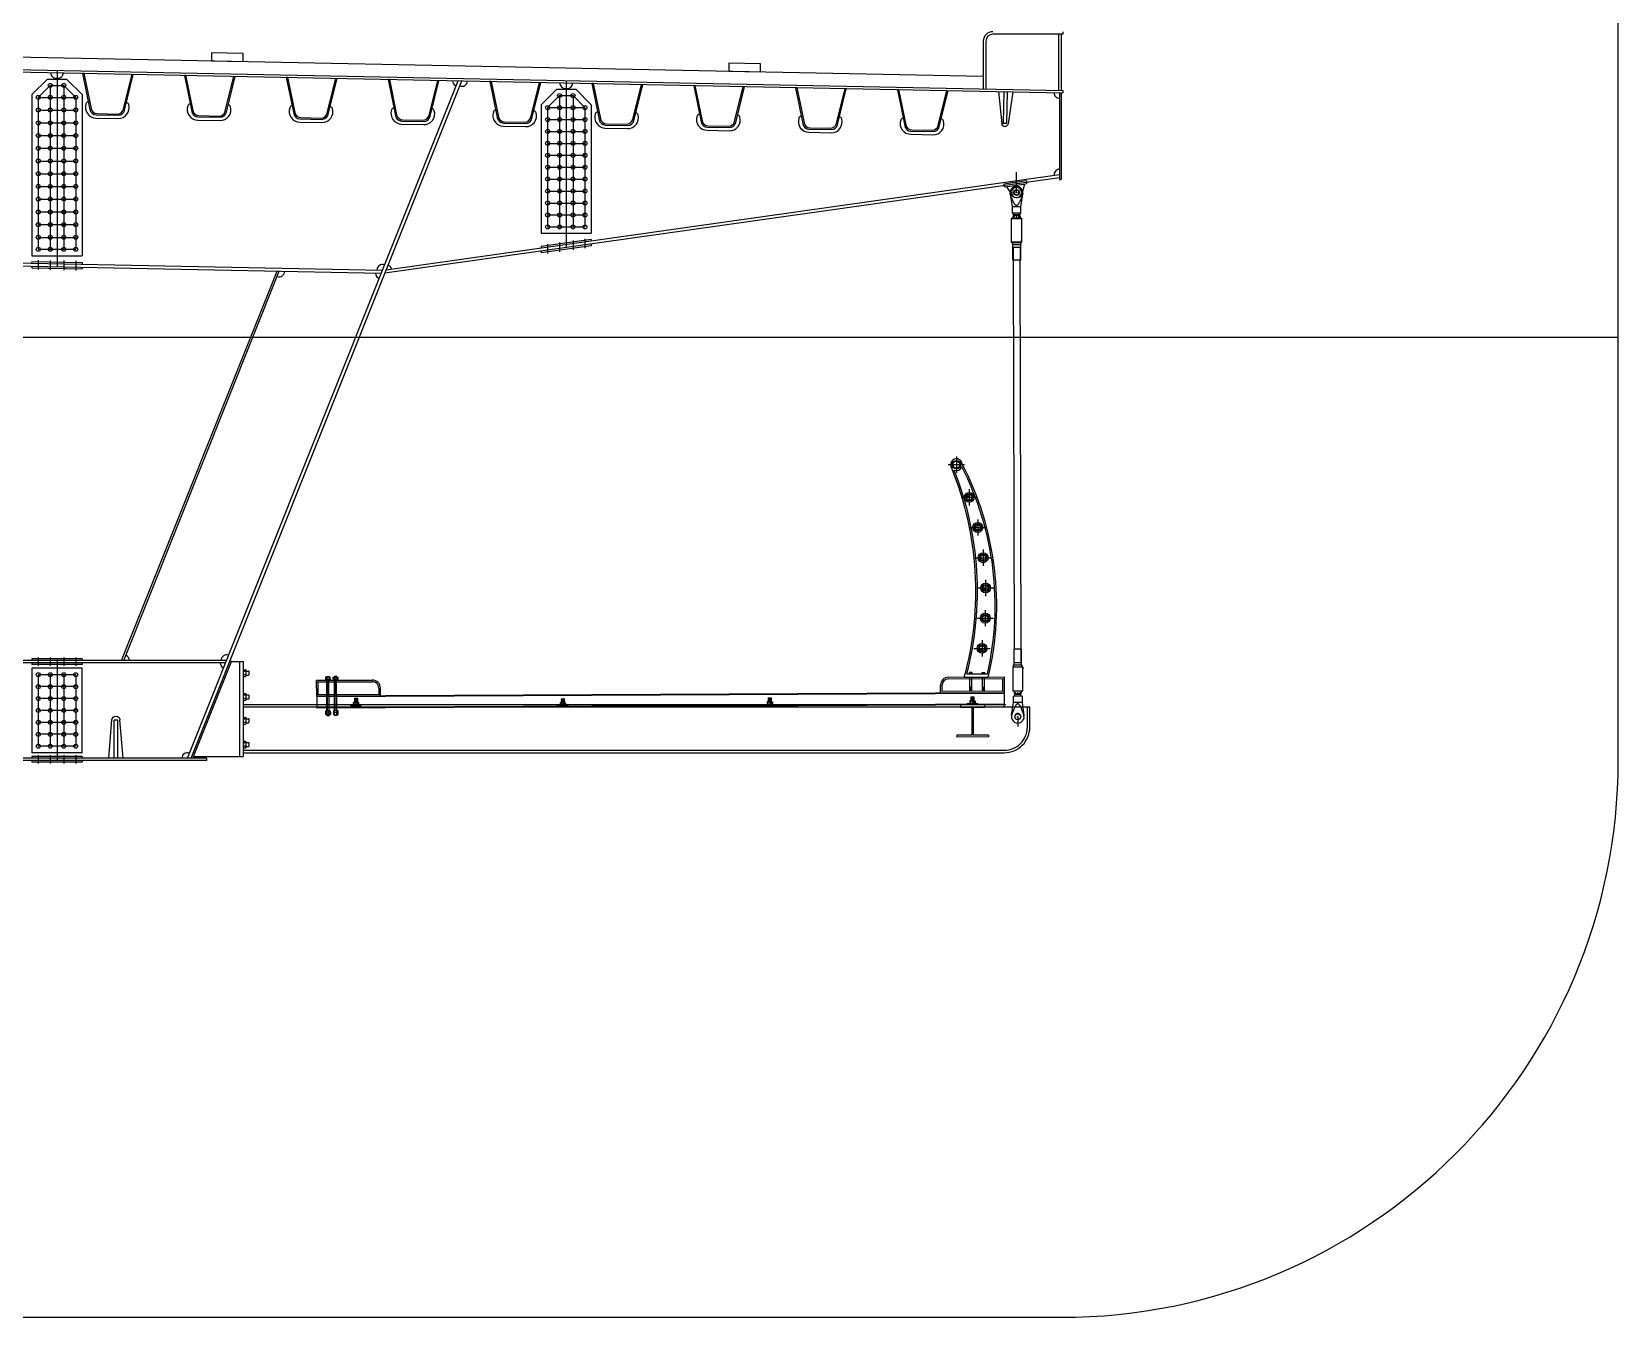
# Model space of a CAD drawing. Header units: metres. Extents: x 200921 to 201740, y 22869 to 23049.
# Drawn here: x 201278 to 201420.4, y 22868.6 to 22984.1 of the extents above; entities that cross this region are included whole.
import ezdxf

# ---------------------------------------------------------------- set-up
doc = ezdxf.new("R2010")
doc.units = ezdxf.units.M
doc.header["$LTSCALE"] = 500
doc.linetypes.add('CENTERX2', pattern=[101.6, 63.5, -12.7, 12.7, -12.7])
for name, color, linetype in [('CS-LEAL', 1, 'Continuous'), ('CS-LIN3', 2, 'Continuous'), ('CS-STEL-MAJR', 3, 'Continuous'), ('CS-STLC', 4, 'Continuous'), ('DEFAULT', 7, 'Continuous'), ('DIM1', 1, 'Continuous'), ('DRAW', 2, 'Continuous'), ('F-SPLICE', 1, 'Continuous'), ('STEEL', 4, 'Continuous'), ('보도난간', 3, 'Continuous')]:
    doc.layers.add(name, color=color, linetype=linetype)

# ---------------------------------------------------------------- blocks, each defined once
blk = doc.blocks.new('U-RIB')
at = {"layer": 'DRAW', "color": 3}
for p, q in [((-151.8, 0), (-159.6, -1.8)), ((-151.8, 0), (-101.8, -220.9)), ((101.8, -220.9), (151.8, 0)), ((151.8, 0), (159.6, -1.8)), ((-159.6, -1.8), (-108.7, -227)), ((108.7, -227), (159.6, -1.8)), ((-69.6, -260), (69.6, -260)), ((-69.6, -280), (69.6, -280)), ((-63.2, -252), (63.2, -252))]:
    blk.add_line(p, q, dxfattribs=at)
for centre, radius, start, end in [((-69.6, -212), 68, 162.53679, 270), ((-115.6, -198), 20, 100.4697, 161.23173), ((69.6, -212), 68, 270, 17.46321), ((115.6, -198), 20, 18.76827, 79.5303), ((-69.3, -220), 40, 190.07392, 269.55462), ((-62.8, -212), 40, 192.8619, 269.52549), ((62.8, -212), 40, 270.47451, 347.1381), ((69.3, -220), 40, 270.44538, 349.92608)]:
    blk.add_arc(centre, radius, start, end, dxfattribs=at)
blk = doc.blocks.new('RIB-200X20P')
at = {"layer": 'CS-STEL-MAJR'}
for p, q in [((-45, 0), (-19.8, -202.5)), ((-10, 0), (-10, -200)), ((10, 0), (10, -200)), ((45, 0), (19.8, -202.5)), ((-10, -200), (10, -200))]:
    blk.add_line(p, q, dxfattribs=at)
blk.add_arc((0, -200), 20, 187.08165, 352.91835, dxfattribs=at)
blk = doc.blocks.new('RIB-240X24P')
at = {"layer": 'CS-STEL-MAJR'}
for p, q in [((-45, 0), (-24.9, 242.1)), ((-12, 0), (-12, 240)), ((-12, 240), (12, 240)), ((12, 0), (12, 240)), ((45, 0), (24.9, 242.1))]:
    blk.add_line(p, q, dxfattribs=at)
blk.add_arc((0, 240), 25, 4.74327, 175.25673, dxfattribs=at)
blk = doc.blocks.new('wetwerert')
at = {"layer": 'CS-LIN3'}
for p, q in [((96994.7, -7057.8), (97117.9, -6981.4)), ((96994.7, -7057.8), (97000, -7066.3)), ((97120.8, -7000.2), (97010.3, -7068.7)), ((97017.5, -7064.3), (97071.3, -7102.8)), ((97113.6, -7004.7), (97124.2, -7070)), ((97117.9, -6981.4), (97123.2, -6989.9))]:
    blk.add_line(p, q, dxfattribs=at)
for radius in [32.5, 15]:
    blk.add_circle((97089.3, -7072.7), radius, dxfattribs=at)
for centre, radius, start, end in [((97006.4, -7062.4), 7.5, 211.79891, 301.79891), ((97089.3, -7072.7), 35, 239.15133, 4.44649), ((97116.8, -6993.9), 7.5, 301.79891, 31.79891)]:
    blk.add_arc(centre, radius, start, end, dxfattribs=at)
blk = doc.blocks.new('SDFSDFDSF')
at = {"color": 0}
for p, q in [((33652.2, 10113), (33669.7, 10113)), ((33652.2, 10103.6), (33652.2, 10113)), ((33652.2, 10105.8), (33669.7, 10105.8)), ((33654.4, 10105.8), (33654.4, 10113)), ((33654.4, 10000.4), (33654.4, 10083.6)), ((33667.4, 10105.8), (33667.4, 10113)), ((33667.4, 10000.4), (33667.4, 10083.6)), ((33669.7, 10103.6), (33669.7, 10113)), ((33654.4, 10000.4), (33653.5, 9998.6)), ((33653.5, 9998.6), (33660.5, 9998.6)), ((33660.5, 9998.6), (33660.5, 10021)), ((33660.5, 10021), (33661.4, 10021)), ((33661.4, 9998.6), (33661.4, 10021)), ((33661.4, 9998.6), (33668.3, 9998.6)), ((33667.4, 10000.4), (33668.3, 9998.6))]:
    blk.add_line(p, q, dxfattribs=at)

msp = doc.modelspace()

# ---------------------------------------------------------------- linework, layer by layer
for p, q in [((201420.39, 22918.64), (201420.39, 22998.93)), ((201366.38, 22969.64), (201366.38, 22971.47)), ((201361.69, 22926.13), (201363.84, 22926.13)), ((201361.92, 22926.42), (201363.76, 22926.42)), ((201366.49, 22922.56), (201366.49, 22921.7)), ((200970.68, 22868.64), (201370.39, 22868.64))]:
    msp.add_line(p, q)
at = {"color": 3}
for p, q in [((201363.39, 22983.22), (201363.39, 22978.93)), ((201363.62, 22983.22), (201363.62, 22978.93))]:
    msp.add_line(p, q, dxfattribs=at)
at = {"color": 1, "linetype": 'CENTERX2'}
for p, q in [((201360.98, 22945.93), (201360.98, 22944.47)), ((201360.25, 22945.2), (201361.71, 22945.2)), ((201362.14, 22943), (201362.14, 22941.54)), ((201361.41, 22942.27), (201362.87, 22942.27)), ((201362.9, 22940.29), (201362.9, 22938.83)), ((201362.17, 22939.56), (201363.62, 22939.56)), ((201363.38, 22937.57), (201363.38, 22936.12)), ((201362.65, 22936.84), (201364.11, 22936.84)), ((201363.6, 22934.86), (201363.6, 22933.4)), ((201362.87, 22934.13), (201364.33, 22934.13)), ((201363.57, 22932.14), (201363.57, 22930.69)), ((201362.84, 22931.42), (201364.3, 22931.42)), ((201362.55, 22928.7), (201364.01, 22928.7)), ((201363.28, 22929.43), (201363.28, 22927.97))]:
    msp.add_line(p, q, dxfattribs=at)
at = {"color": 3}
for radius in [0.857, 0.629]:
    msp.add_arc((201364.25, 22983.22), radius, 90, 180, dxfattribs=at)
msp.add_arc((201370.39, 22918.64), 50, 270, 0)
at = {"layer": 'CS-LEAL'}
msp.add_line((200920.68, 22956.65), (201420.39, 22956.65), dxfattribs=at)
at = {"layer": 'CS-LIN3'}
for p, q in [((201191.96, 22983.5), (201363.39, 22980.07)), ((201365.82, 22969.5), (201365.82, 22969.56)), ((201365.82, 22969.5), (201366, 22968.34)), ((201366.76, 22968.34), (201366.93, 22969.5)), ((201366.93, 22969.55), (201366.93, 22969.49)), ((201365.93, 22967.31), (201365.95, 22967.32)), ((201365.94, 22965.17), (201365.93, 22967.31)), ((201365.93, 22967.31), (201366.83, 22967.31)), ((201366.82, 22967.32), (201365.95, 22967.32)), ((201366, 22968.34), (201366, 22967.79)), ((201366.76, 22968.34), (201366, 22968.34)), ((201366.76, 22967.79), (201366, 22967.79)), ((201366.12, 22967.49), (201366.04, 22967.49)), ((201366.04, 22967.32), (201366.07, 22967.45)), ((201366.04, 22967.32), (201366.04, 22967.34)), ((201366.07, 22967.45), (201366.1, 22967.57)), ((201366.1, 22967.64), (201366.1, 22967.79)), ((201366.11, 22967.63), (201366.1, 22967.64)), ((201366.66, 22967.64), (201366.1, 22967.64)), ((201366.1, 22967.57), (201366.11, 22967.58)), ((201366.66, 22967.57), (201366.1, 22967.57)), ((201366.11, 22967.79), (201366.12, 22967.63)), ((201366.12, 22967.59), (201366.12, 22967.62)), ((201366.22, 22967.49), (201366.14, 22967.49)), ((201366.34, 22967.49), (201366.42, 22967.49)), ((201366.54, 22967.49), (201366.62, 22967.49)), ((201366.64, 22967.79), (201366.64, 22967.63)), ((201366.64, 22967.62), (201366.64, 22967.59)), ((201366.66, 22967.64), (201366.65, 22967.64)), ((201366.65, 22967.58), (201366.66, 22967.57)), ((201366.65, 22967.49), (201366.73, 22967.49)), ((201366.66, 22967.79), (201366.66, 22967.64)), ((201366.66, 22967.57), (201366.7, 22967.42)), ((201366.7, 22967.42), (201366.73, 22967.32)), ((201366.72, 22967.32), (201366.72, 22967.34)), ((201366.76, 22967.79), (201366.76, 22968.34)), ((201366.82, 22967.32), (201366.83, 22967.31)), ((201366.83, 22967.31), (201366.83, 22965.17)), ((201365.94, 22965.17), (201365.94, 22965.33)), ((201365.95, 22965.16), (201365.94, 22965.17)), ((201365.95, 22965.16), (201365.94, 22965.17)), ((201366.83, 22965.17), (201365.94, 22965.17)), ((201365.95, 22965.16), (201366.82, 22965.16)), ((201366.02, 22964.99), (201366.02, 22965.16)), ((201366.02, 22964.99), (201366.03, 22964.98)), ((201366.03, 22965.16), (201366.03, 22964.98)), ((201366.03, 22964.98), (201366.15, 22964.98)), ((201366.04, 22964.98), (201366.15, 22964.98)), ((201366.05, 22963.55), (201366.04, 22964.98)), ((201366.04, 22964.98), (201366.74, 22964.98)), ((201366.08, 22964.74), (201366.08, 22963.55)), ((201366.08, 22964.74), (201366.7, 22964.74)), ((201366.7, 22964.74), (201366.7, 22963.55)), ((201366.73, 22964.98), (201366.74, 22963.55)), ((201366.74, 22965.16), (201366.75, 22964.98)), ((201366.75, 22964.99), (201366.74, 22964.98)), ((201366.75, 22964.99), (201366.75, 22965.16)), ((201366.83, 22965.17), (201366.82, 22965.16)), ((201366.83, 22965.17), (201366.82, 22965.16)), ((201366.83, 22965.17), (201366.83, 22965.33)), ((201366.74, 22963.55), (201366.05, 22963.55)), ((201366.08, 22963.97), (201366.08, 22963.55)), ((201366.08, 22963.55), (201366.16, 22928.64)), ((201366.78, 22928.64), (201366.7, 22963.56)), ((201366.13, 22928.64), (201366.14, 22927.22)), ((201366.82, 22928.64), (201366.13, 22928.64)), ((201366.17, 22927.45), (201366.17, 22928.64)), ((201366.79, 22927.45), (201366.79, 22928.64)), ((201366.83, 22927.22), (201366.82, 22928.64)), ((201366.12, 22927.21), (201366.13, 22927.22)), ((201366.12, 22927.04), (201366.12, 22927.22)), ((201366.12, 22927.21), (201366.12, 22927.04)), ((201366.13, 22927.22), (201366.25, 22927.22)), ((201366.14, 22927.22), (201366.25, 22927.22)), ((201366.14, 22927.22), (201366.84, 22927.22)), ((201366.17, 22927.45), (201366.79, 22927.45)), ((201366.85, 22927.21), (201366.84, 22927.22)), ((201366.84, 22927.04), (201366.84, 22927.22)), ((201366.85, 22927.21), (201366.85, 22927.04)), ((201296.95, 22926.86), (201296.95, 22926.12)), ((201296.95, 22926.86), (201296.98, 22926.86)), ((201296.95, 22926.12), (201296.98, 22926.12)), ((201296.98, 22926.12), (201296.98, 22926.86)), ((201296.98, 22926.79), (201297.18, 22926.79)), ((201296.98, 22926.19), (201297.18, 22926.19)), ((201297.19, 22926.64), (201297.02, 22926.64)), ((201297.19, 22926.34), (201297.02, 22926.34)), ((201297.23, 22926.24), (201297.23, 22926.74)), ((201297.23, 22926.67), (201297.45, 22926.67)), ((201297.23, 22926.31), (201297.45, 22926.31)), ((201297.5, 22926.36), (201297.5, 22926.62)), ((201304.72, 22926.12), (201304.41, 22926.12)), ((201304.44, 22926.17), (201304.68, 22926.17)), ((201304.46, 22926.12), (201304.46, 22926.18)), ((201304.46, 22926.11), (201304.46, 22925.93)), ((201304.48, 22923.1), (201304.46, 22925.98)), ((201304.46, 22925.79), (201304.66, 22925.79)), ((201304.54, 22923.11), (201304.53, 22925.98)), ((201304.68, 22923.11), (201304.66, 22925.98)), ((201304.67, 22926.12), (201304.67, 22926.18)), ((201304.67, 22926.11), (201304.67, 22925.93)), ((201305.1, 22926.13), (201305.41, 22926.13)), ((201305.37, 22926.17), (201305.13, 22926.17)), ((201305.15, 22926.13), (201305.15, 22926.19)), ((201305.15, 22926.11), (201305.15, 22925.94)), ((201305.17, 22923.11), (201305.15, 22925.98)), ((201305.35, 22925.79), (201305.15, 22925.79)), ((201305.3, 22923.11), (201305.29, 22925.98)), ((201305.37, 22923.11), (201305.35, 22925.98)), ((201305.36, 22926.13), (201305.36, 22926.19)), ((201305.36, 22926.11), (201305.36, 22925.94)), ((201366.05, 22927.04), (201366.04, 22927.03)), ((201366.05, 22927.04), (201366.04, 22927.03)), ((201366.04, 22927.03), (201366.04, 22926.86)), ((201366.04, 22927.03), (201366.04, 22924.88)), ((201366.93, 22927.03), (201366.04, 22927.03)), ((201366.05, 22927.04), (201366.92, 22927.04)), ((201366.93, 22927.03), (201366.92, 22927.04)), ((201366.93, 22927.03), (201366.92, 22927.04)), ((201366.93, 22927.03), (201366.93, 22926.87)), ((201366.93, 22924.89), (201366.93, 22927.03)), ((201296.95, 22924.72), (201296.95, 22923.98)), ((201296.95, 22924.72), (201296.98, 22924.72)), ((201296.98, 22923.98), (201296.98, 22924.72)), ((201296.98, 22924.64), (201297.18, 22924.64)), ((201297.19, 22924.5), (201297.02, 22924.5)), ((201297.23, 22924.09), (201297.23, 22924.6)), ((201297.23, 22924.53), (201297.45, 22924.53)), ((201297.5, 22924.21), (201297.5, 22924.48)), ((201365.27, 22924.71), (201303.56, 22924.4)), ((201365.27, 22924.66), (201303.56, 22924.34)), ((201303.56, 22924.4), (201303.57, 22923.33)), ((201362.29, 22924.36), (201362.28, 22924.31)), ((201362.56, 22924.35), (201362.28, 22924.31)), ((201362.29, 22924.36), (201362.56, 22924.36)), ((201362.56, 22924.35), (201362.55, 22924.31)), ((201362.56, 22924.36), (201362.56, 22924.35)), ((201365.27, 22924.71), (201365.28, 22923.63)), ((201366.04, 22924.88), (201366.93, 22924.89)), ((201366.04, 22924.88), (201366.05, 22924.87)), ((201366.92, 22924.88), (201366.05, 22924.87)), ((201366.11, 22923.85), (201366.11, 22924.41)), ((201366.87, 22924.41), (201366.11, 22924.41)), ((201366.14, 22924.87), (201366.18, 22924.75)), ((201366.15, 22924.87), (201366.15, 22924.86)), ((201366.23, 22924.71), (201366.15, 22924.71)), ((201366.18, 22924.75), (201366.21, 22924.62)), ((201366.21, 22924.62), (201366.22, 22924.62)), ((201366.76, 22924.62), (201366.21, 22924.62)), ((201366.22, 22924.56), (201366.21, 22924.55)), ((201366.76, 22924.56), (201366.21, 22924.55)), ((201366.21, 22924.55), (201366.21, 22924.41)), ((201366.22, 22924.41), (201366.22, 22924.57)), ((201366.23, 22924.6), (201366.23, 22924.57)), ((201366.33, 22924.71), (201366.25, 22924.71)), ((201366.45, 22924.71), (201366.53, 22924.71)), ((201366.65, 22924.71), (201366.73, 22924.71)), ((201366.75, 22924.57), (201366.75, 22924.61)), ((201366.75, 22924.41), (201366.75, 22924.57)), ((201366.76, 22924.62), (201366.81, 22924.78)), ((201366.76, 22924.71), (201366.84, 22924.71)), ((201366.76, 22924.62), (201366.76, 22924.62)), ((201366.76, 22924.56), (201366.76, 22924.56)), ((201366.77, 22924.41), (201366.76, 22924.56)), ((201366.81, 22924.78), (201366.83, 22924.88)), ((201366.83, 22924.88), (201366.83, 22924.86)), ((201366.87, 22924.41), (201366.87, 22923.86)), ((201366.92, 22924.88), (201366.93, 22924.89)), ((201296.95, 22923.98), (201296.98, 22923.98)), ((201296.98, 22924.05), (201297.18, 22924.05)), ((201297.19, 22924.19), (201297.02, 22924.19)), ((201297.23, 22924.17), (201297.45, 22924.17)), ((201365.28, 22923.7), (201303.57, 22923.39)), ((201365.28, 22923.64), (201303.57, 22923.33)), ((201304.37, 22923.1), (201304.78, 22923.11)), ((201304.37, 22922.93), (201304.37, 22923.1)), ((201304.37, 22922.93), (201304.79, 22922.93)), ((201304.47, 22922.93), (201304.47, 22923.1)), ((201304.47, 22922.76), (201304.47, 22922.93)), ((201304.68, 22922.93), (201304.68, 22923.11)), ((201304.68, 22922.76), (201304.68, 22922.93)), ((201304.78, 22923.11), (201304.79, 22922.93)), ((201305.48, 22923.11), (201305.06, 22923.11)), ((201305.06, 22923.11), (201305.06, 22922.93)), ((201305.48, 22922.94), (201305.06, 22922.93)), ((201305.17, 22922.93), (201305.16, 22923.11)), ((201305.17, 22922.76), (201305.17, 22922.93)), ((201305.37, 22922.94), (201305.37, 22923.11)), ((201305.37, 22922.76), (201305.37, 22922.94)), ((201305.48, 22922.94), (201305.48, 22923.11)), ((201306.62, 22923.55), (201306.62, 22923.63)), ((201306.62, 22923.63), (201307.55, 22923.63)), ((201306.62, 22923.55), (201307.55, 22923.55)), ((201306.84, 22923.84), (201306.85, 22923.63)), ((201306.89, 22923.86), (201307.28, 22923.86)), ((201306.93, 22923.63), (201306.93, 22923.84)), ((201306.95, 22924.23), (201306.94, 22924.19)), ((201307.22, 22924.22), (201306.94, 22924.19)), ((201306.94, 22924.19), (201306.95, 22924.14)), ((201307.22, 22924.14), (201306.94, 22924.1)), ((201306.95, 22924.14), (201306.94, 22924.1)), ((201306.94, 22924.1), (201306.95, 22924.06)), ((201306.95, 22924.06), (201306.94, 22924.02)), ((201307.22, 22924.06), (201306.94, 22924.02)), ((201306.94, 22924.02), (201306.95, 22923.98)), ((201306.95, 22923.98), (201306.94, 22923.94)), ((201307.22, 22923.98), (201306.94, 22923.94)), ((201306.94, 22923.94), (201306.95, 22923.9)), ((201306.95, 22923.9), (201306.94, 22923.86)), ((201306.95, 22923.55), (201306.94, 22923.52)), ((201307.18, 22923.55), (201306.94, 22923.52)), ((201306.94, 22923.52), (201306.95, 22923.49)), ((201306.95, 22924.23), (201307.22, 22924.23)), ((201307.21, 22924.18), (201306.95, 22924.14)), ((201307.21, 22924.1), (201306.95, 22924.06)), ((201307.21, 22924.01), (201306.95, 22923.98)), ((201307.21, 22923.93), (201306.95, 22923.9)), ((201307.22, 22923.89), (201306.97, 22923.86)), ((201307.22, 22923.52), (201307.05, 22923.49)), ((201307.08, 22923.84), (201307.08, 22923.63)), ((201307.22, 22924.22), (201307.21, 22924.18)), ((201307.21, 22924.18), (201307.22, 22924.14)), ((201307.22, 22924.14), (201307.21, 22924.1)), ((201307.21, 22924.1), (201307.22, 22924.06)), ((201307.22, 22924.06), (201307.21, 22924.01)), ((201307.21, 22924.01), (201307.22, 22923.98)), ((201307.22, 22923.98), (201307.21, 22923.93)), ((201307.21, 22923.93), (201307.22, 22923.89)), ((201307.22, 22924.23), (201307.22, 22924.22)), ((201307.22, 22923.89), (201307.22, 22923.86)), ((201307.22, 22923.55), (201307.22, 22923.52)), ((201307.22, 22923.52), (201307.22, 22923.5)), ((201307.24, 22923.63), (201307.24, 22923.84)), ((201307.32, 22923.84), (201307.32, 22923.63)), ((201307.55, 22923.55), (201307.55, 22923.63)), ((201325.19, 22923.57), (201326.12, 22923.58)), ((201325.19, 22923.5), (201325.19, 22923.57)), ((201325.19, 22923.5), (201326.12, 22923.5)), ((201325.42, 22923.79), (201325.42, 22923.57)), ((201325.46, 22923.81), (201325.85, 22923.81)), ((201325.5, 22923.57), (201325.5, 22923.79)), ((201325.79, 22924.17), (201325.51, 22924.13)), ((201325.52, 22924.17), (201325.51, 22924.13)), ((201325.51, 22924.13), (201325.52, 22924.09)), ((201325.52, 22924.09), (201325.51, 22924.05)), ((201325.79, 22924.08), (201325.51, 22924.05)), ((201325.51, 22924.05), (201325.52, 22924.01)), ((201325.52, 22924.01), (201325.51, 22923.97)), ((201325.79, 22924), (201325.51, 22923.97)), ((201325.51, 22923.97), (201325.52, 22923.93)), ((201325.52, 22923.93), (201325.51, 22923.88)), ((201325.8, 22923.92), (201325.51, 22923.88)), ((201325.51, 22923.88), (201325.52, 22923.84)), ((201325.52, 22923.84), (201325.51, 22923.81)), ((201325.52, 22923.5), (201325.51, 22923.47)), ((201325.75, 22923.5), (201325.51, 22923.47)), ((201325.51, 22923.47), (201325.52, 22923.44)), ((201325.52, 22924.17), (201325.79, 22924.18)), ((201325.78, 22924.12), (201325.52, 22924.09)), ((201325.78, 22924.04), (201325.52, 22924.01)), ((201325.78, 22923.96), (201325.52, 22923.93)), ((201325.79, 22923.88), (201325.52, 22923.84)), ((201325.8, 22923.84), (201325.54, 22923.81)), ((201325.79, 22923.46), (201325.62, 22923.44)), ((201325.65, 22923.79), (201325.66, 22923.58)), ((201325.79, 22924.17), (201325.78, 22924.12)), ((201325.78, 22924.12), (201325.79, 22924.08)), ((201325.79, 22924.08), (201325.78, 22924.04)), ((201325.78, 22924.04), (201325.79, 22924)), ((201325.79, 22924), (201325.78, 22923.96)), ((201325.78, 22923.96), (201325.8, 22923.92)), ((201325.79, 22924.18), (201325.79, 22924.17)), ((201325.8, 22923.92), (201325.79, 22923.88)), ((201325.79, 22923.88), (201325.8, 22923.84)), ((201325.8, 22923.84), (201325.79, 22923.81)), ((201325.8, 22923.5), (201325.79, 22923.46)), ((201325.79, 22923.46), (201325.79, 22923.44)), ((201325.81, 22923.58), (201325.81, 22923.79)), ((201325.89, 22923.79), (201325.89, 22923.58)), ((201326.12, 22923.5), (201326.12, 22923.58)), ((201343.76, 22923.59), (201343.76, 22923.67)), ((201343.76, 22923.67), (201344.69, 22923.67)), ((201343.76, 22923.59), (201344.7, 22923.6)), ((201343.99, 22923.88), (201343.99, 22923.67)), ((201344.03, 22923.9), (201344.42, 22923.9)), ((201344.07, 22923.67), (201344.07, 22923.88)), ((201344.37, 22924.27), (201344.08, 22924.23)), ((201344.09, 22924.27), (201344.08, 22924.23)), ((201344.08, 22924.23), (201344.09, 22924.19)), ((201344.09, 22924.19), (201344.08, 22924.14)), ((201344.37, 22924.18), (201344.08, 22924.14)), ((201344.08, 22924.14), (201344.09, 22924.11)), ((201344.09, 22924.11), (201344.08, 22924.06)), ((201344.37, 22924.1), (201344.08, 22924.06)), ((201344.08, 22924.06), (201344.09, 22924.02)), ((201344.09, 22924.02), (201344.08, 22923.98)), ((201344.37, 22924.02), (201344.08, 22923.98)), ((201344.08, 22923.98), (201344.09, 22923.94)), ((201344.09, 22923.94), (201344.08, 22923.9)), ((201344.09, 22924.27), (201344.36, 22924.27)), ((201344.36, 22924.22), (201344.09, 22924.19)), ((201344.36, 22924.14), (201344.09, 22924.11)), ((201344.36, 22924.06), (201344.09, 22924.02)), ((201344.36, 22923.98), (201344.09, 22923.94)), ((201344.32, 22923.6), (201344.09, 22923.56)), ((201344.09, 22923.59), (201344.09, 22923.56)), ((201344.09, 22923.56), (201344.09, 22923.54)), ((201344.37, 22923.94), (201344.11, 22923.9)), ((201344.36, 22923.56), (201344.19, 22923.54)), ((201344.23, 22923.89), (201344.23, 22923.67)), ((201344.36, 22924.27), (201344.37, 22924.27)), ((201344.37, 22924.27), (201344.36, 22924.22)), ((201344.36, 22924.22), (201344.37, 22924.18)), ((201344.37, 22924.18), (201344.36, 22924.14)), ((201344.36, 22924.14), (201344.37, 22924.1)), ((201344.37, 22924.1), (201344.36, 22924.06)), ((201344.36, 22924.06), (201344.37, 22924.02)), ((201344.37, 22924.02), (201344.36, 22923.98)), ((201344.36, 22923.98), (201344.37, 22923.94)), ((201344.37, 22923.94), (201344.36, 22923.9)), ((201344.37, 22923.6), (201344.36, 22923.56)), ((201344.36, 22923.56), (201344.36, 22923.54)), ((201344.38, 22923.67), (201344.38, 22923.89)), ((201344.46, 22923.89), (201344.46, 22923.67)), ((201344.7, 22923.6), (201344.69, 22923.67)), ((201361.95, 22923.68), (201361.95, 22923.76)), ((201361.95, 22923.76), (201362.89, 22923.76)), ((201361.95, 22923.68), (201362.89, 22923.68)), ((201362.18, 22923.97), (201362.18, 22923.76)), ((201362.22, 22923.99), (201362.62, 22923.99)), ((201362.27, 22923.76), (201362.27, 22923.97)), ((201362.28, 22924.31), (201362.29, 22924.27)), ((201362.56, 22924.27), (201362.28, 22924.23)), ((201362.29, 22924.27), (201362.28, 22924.23)), ((201362.28, 22924.23), (201362.29, 22924.19)), ((201362.29, 22924.19), (201362.28, 22924.15)), ((201362.56, 22924.19), (201362.28, 22924.15)), ((201362.28, 22924.15), (201362.29, 22924.11)), ((201362.29, 22924.11), (201362.28, 22924.07)), ((201362.56, 22924.1), (201362.28, 22924.07)), ((201362.28, 22924.07), (201362.29, 22924.03)), ((201362.29, 22924.03), (201362.28, 22923.99)), ((201362.29, 22923.68), (201362.28, 22923.65)), ((201362.52, 22923.68), (201362.28, 22923.65)), ((201362.28, 22923.65), (201362.29, 22923.62)), ((201362.55, 22924.31), (201362.29, 22924.27)), ((201362.55, 22924.23), (201362.29, 22924.19)), ((201362.55, 22924.14), (201362.29, 22924.11)), ((201362.55, 22924.06), (201362.29, 22924.03)), ((201362.56, 22924.02), (201362.31, 22923.99)), ((201362.55, 22923.65), (201362.39, 22923.62)), ((201362.42, 22923.97), (201362.42, 22923.76)), ((201362.55, 22924.31), (201362.56, 22924.27)), ((201362.56, 22924.27), (201362.55, 22924.23)), ((201362.55, 22924.23), (201362.56, 22924.19)), ((201362.56, 22924.19), (201362.55, 22924.14)), ((201362.55, 22924.14), (201362.56, 22924.1)), ((201362.56, 22924.1), (201362.55, 22924.06)), ((201362.55, 22924.06), (201362.56, 22924.02)), ((201362.56, 22924.02), (201362.55, 22923.99)), ((201362.56, 22923.68), (201362.55, 22923.65)), ((201362.55, 22923.65), (201362.56, 22923.62)), ((201362.58, 22923.76), (201362.57, 22923.97)), ((201362.66, 22923.97), (201362.66, 22923.76)), ((201362.89, 22923.68), (201362.89, 22923.76)), ((201365.94, 22922.7), (201366.11, 22923.85)), ((201366.87, 22923.86), (201366.11, 22923.85)), ((201366.87, 22923.86), (201367.04, 22922.7)), ((201296.95, 22922.58), (201296.95, 22921.83)), ((201296.95, 22922.58), (201296.98, 22922.58)), ((201296.95, 22921.83), (201296.98, 22921.83)), ((201296.98, 22921.83), (201296.98, 22922.58)), ((201296.98, 22922.5), (201297.18, 22922.5)), ((201296.98, 22921.91), (201297.18, 22921.91)), ((201297.19, 22922.36), (201297.02, 22922.36)), ((201297.19, 22922.05), (201297.02, 22922.05)), ((201297.23, 22921.95), (201297.23, 22922.46)), ((201297.23, 22922.38), (201297.45, 22922.38)), ((201297.23, 22922.03), (201297.45, 22922.03)), ((201297.5, 22922.07), (201297.5, 22922.34)), ((201304.73, 22922.74), (201304.42, 22922.74)), ((201304.46, 22922.7), (201304.7, 22922.7)), ((201304.48, 22922.74), (201304.48, 22922.68)), ((201304.68, 22922.74), (201304.68, 22922.68)), ((201305.11, 22922.74), (201305.43, 22922.75)), ((201305.39, 22922.7), (201305.15, 22922.7)), ((201305.17, 22922.74), (201305.17, 22922.68)), ((201305.37, 22922.75), (201305.37, 22922.69)), ((201365.95, 22922.71), (201365.94, 22922.66)), ((201367.06, 22922.63), (201367.05, 22922.69)), ((201296.95, 22920.43), (201296.95, 22919.69)), ((201296.95, 22920.43), (201296.98, 22920.43)), ((201296.98, 22919.69), (201296.98, 22920.43)), ((201296.98, 22920.36), (201297.18, 22920.36)), ((201297.19, 22920.22), (201297.02, 22920.22)), ((201297.23, 22919.81), (201297.23, 22920.31)), ((201297.23, 22920.24), (201297.45, 22920.24)), ((201297.5, 22919.93), (201297.5, 22920.2)), ((201296.95, 22919.69), (201296.98, 22919.69)), ((201296.98, 22919.76), (201297.18, 22919.76)), ((201297.19, 22919.91), (201297.02, 22919.91)), ((201297.23, 22919.88), (201297.45, 22919.88))]:
    msp.add_line(p, q, dxfattribs=at)
at = {"layer": 'CS-LIN3', "ltscale": 0.05}
for p, q in [((201280.18, 22979.89), (201280.32, 22979.89)), ((201280.25, 22980.59), (201280.25, 22962.96)), ((201279.39, 22979.82), (201278, 22978.43)), ((201279.39, 22979.82), (201281.11, 22979.82)), ((201281.11, 22979.82), (201282.5, 22978.43)), ((201325.11, 22978.91), (201323.71, 22977.51)), ((201325.11, 22978.91), (201326.82, 22978.91)), ((201325.89, 22978.98), (201326.04, 22978.98)), ((201325.96, 22979.68), (201325.96, 22964.68)), ((201326.82, 22978.91), (201328.21, 22977.51)), ((201278, 22978.43), (201278, 22963.96)), ((201282.5, 22978.43), (201282.5, 22963.96)), ((201323.71, 22977.51), (201323.71, 22965.98)), ((201328.21, 22977.51), (201328.21, 22965.98)), ((201323.71, 22965.98), (201328.21, 22965.98)), ((201328.21, 22965.41), (201323.71, 22964.78)), ((201328.21, 22964.86), (201323.71, 22964.22)), ((201323.71, 22964.78), (201323.71, 22964.63)), ((201323.71, 22964.36), (201323.71, 22964.22)), ((201328.21, 22965.41), (201328.21, 22965.27)), ((201328.21, 22965), (201328.21, 22964.86)), ((201278, 22963.96), (201282.5, 22963.96)), ((201278, 22963.44), (201278, 22963.3)), ((201278, 22963.44), (201282.5, 22963.35)), ((201278, 22963.01), (201278, 22962.87)), ((201278, 22962.87), (201282.5, 22962.78)), ((201282.5, 22963.35), (201282.5, 22963.21)), ((201282.5, 22962.92), (201282.5, 22962.78)), ((201282.5, 22927.76), (201278, 22927.76)), ((201278, 22927.76), (201278, 22927.62)), ((201278, 22927.42), (201278, 22927.27)), ((201282.5, 22927.27), (201278, 22927.27)), ((201280.25, 22927.62), (201280.25, 22918.64)), ((201282.5, 22927.76), (201282.5, 22927.62)), ((201282.5, 22927.42), (201282.5, 22927.27)), ((201282.5, 22926.92), (201278, 22926.92)), ((201278, 22926.92), (201278, 22919.34)), ((201282.5, 22919.34), (201282.5, 22926.92)), ((201282.5, 22919.34), (201278, 22919.34)), ((201282.5, 22918.99), (201278, 22918.99)), ((201278, 22918.99), (201278, 22918.84)), ((201282.5, 22918.99), (201282.5, 22918.84)), ((201278, 22918.64), (201278, 22918.5)), ((201282.5, 22918.5), (201278, 22918.5)), ((201282.5, 22918.64), (201282.5, 22918.5))]:
    msp.add_line(p, q, dxfattribs=at)
at = {"layer": 'CS-LIN3', "color": 8}
for p, q in [((201279.64, 22979.25), (201278.57, 22978.18)), ((201279.64, 22979.25), (201279.64, 22964.54)), ((201279.64, 22979.25), (201280.86, 22979.25)), ((201280.86, 22979.25), (201280.86, 22964.54)), ((201280.86, 22979.25), (201281.93, 22978.18)), ((201278.57, 22978.18), (201281.93, 22978.18)), ((201278.57, 22978.18), (201278.57, 22964.54)), ((201281.93, 22978.18), (201281.93, 22964.54)), ((201325.36, 22978.34), (201324.29, 22977.26)), ((201324.29, 22977.26), (201324.29, 22966.55)), ((201324.29, 22977.26), (201327.64, 22977.26)), ((201325.36, 22978.34), (201325.36, 22966.55)), ((201325.36, 22978.34), (201326.57, 22978.34)), ((201326.57, 22978.34), (201326.57, 22966.55)), ((201326.57, 22978.34), (201327.64, 22977.26)), ((201327.64, 22977.26), (201327.64, 22966.55)), ((201278.57, 22977.04), (201281.93, 22977.04)), ((201278.57, 22975.89), (201281.93, 22975.89)), ((201324.29, 22976.19), (201327.64, 22976.19)), ((201278.57, 22974.75), (201281.93, 22974.75)), ((201324.29, 22975.12), (201327.64, 22975.12)), ((201278.57, 22973.61), (201281.93, 22973.61)), ((201324.29, 22974.05), (201327.64, 22974.05)), ((201324.29, 22972.98), (201327.64, 22972.98)), ((201278.57, 22972.46), (201281.93, 22972.46)), ((201324.29, 22971.91), (201327.64, 22971.91)), ((201278.57, 22971.32), (201281.93, 22971.32)), ((201278.57, 22970.18), (201281.93, 22970.18)), ((201324.29, 22970.84), (201327.64, 22970.84)), ((201278.57, 22969.04), (201281.93, 22969.04)), ((201324.29, 22969.76), (201327.64, 22969.76)), ((201324.29, 22968.69), (201327.64, 22968.69)), ((201278.57, 22967.89), (201281.93, 22967.89)), ((201324.29, 22967.62), (201327.64, 22967.62)), ((201278.57, 22966.75), (201281.93, 22966.75)), ((201324.29, 22966.55), (201327.64, 22966.55)), ((201278.57, 22965.61), (201281.93, 22965.61)), ((201278.57, 22964.54), (201281.93, 22964.54)), ((201324.29, 22965), (201324.29, 22964.16)), ((201325.36, 22965.15), (201325.36, 22964.31)), ((201326.57, 22965.32), (201326.57, 22964.48)), ((201327.64, 22965.48), (201327.64, 22964.63)), ((201278.57, 22963.57), (201278.57, 22962.71)), ((201279.64, 22963.54), (201279.64, 22962.69)), ((201280.86, 22963.52), (201280.86, 22962.67)), ((201281.93, 22963.5), (201281.93, 22962.64)), ((201278.57, 22927.9), (201278.57, 22927.13)), ((201279.64, 22927.9), (201279.64, 22927.13)), ((201280.86, 22927.9), (201280.86, 22927.13)), ((201281.93, 22927.9), (201281.93, 22927.13)), ((201278.57, 22926.34), (201278.57, 22919.92)), ((201279.64, 22926.34), (201279.64, 22919.92)), ((201280.86, 22926.34), (201280.86, 22919.92)), ((201281.93, 22926.34), (201281.93, 22919.92)), ((201278.57, 22919.13), (201278.57, 22918.36)), ((201279.64, 22919.13), (201279.64, 22918.36)), ((201280.86, 22919.13), (201280.86, 22918.36)), ((201281.93, 22919.13), (201281.93, 22918.36))]:
    msp.add_line(p, q, dxfattribs=at)
at = {"layer": 'CS-LIN3', "color": 8, "ltscale": 0.05}
for p, q in [((201281.93, 22926.34), (201278.57, 22926.34)), ((201281.93, 22925.27), (201278.57, 22925.27)), ((201281.93, 22924.2), (201278.57, 22924.2)), ((201281.93, 22923.13), (201278.57, 22923.13)), ((201281.93, 22922.06), (201278.57, 22922.06)), ((201281.93, 22920.99), (201278.57, 22920.99)), ((201281.93, 22919.92), (201278.57, 22919.92))]:
    msp.add_line(p, q, dxfattribs=at)
at = {"layer": 'CS-LIN3'}
for points in [[(201296.96, 22982.12), (201294.11, 22982.17), (201294.11, 22981.46), (201296.96, 22981.4)], [(201343.39, 22981.19), (201340.54, 22981.24), (201340.54, 22980.53), (201343.39, 22980.47)]]:
    msp.add_lwpolyline(points, close=True, dxfattribs=at)
at = {"layer": 'CS-LIN3', "flags": 128}
for points in [[(201366.93, 22969.5), (201366.89, 22969.38), (201366.85, 22969.27), (201366.81, 22969.16), (201366.78, 22969.07), (201366.74, 22968.99), (201366.71, 22968.9), (201366.67, 22968.82), (201366.65, 22968.77), (201366.63, 22968.73), (201366.6, 22968.68), (201366.58, 22968.65), (201366.56, 22968.62), (201366.54, 22968.58), (201366.52, 22968.55), (201366.5, 22968.54), (201366.49, 22968.52), (201366.47, 22968.51), (201366.45, 22968.49), (201366.44, 22968.49), (201366.42, 22968.48), (201366.41, 22968.47), (201366.39, 22968.47), (201366.37, 22968.47), (201366.35, 22968.47), (201366.33, 22968.48), (201366.31, 22968.49), (201366.29, 22968.5), (201366.28, 22968.51), (201366.26, 22968.53), (201366.25, 22968.55), (201366.23, 22968.57), (201366.21, 22968.59), (201366.19, 22968.63), (201366.16, 22968.67), (201366.14, 22968.71), (201366.12, 22968.75), (201366.08, 22968.82), (201366.05, 22968.89), (201366.02, 22968.97), (201365.99, 22969.04), (201365.96, 22969.12), (201365.91, 22969.24), (201365.87, 22969.37), (201365.82, 22969.5)], [(201366.16, 22967.48), (201366.16, 22967.48), (201366.16, 22967.48), (201366.15, 22967.48), (201366.15, 22967.48), (201366.15, 22967.48), (201366.15, 22967.49), (201366.15, 22967.49), (201366.15, 22967.49), (201366.15, 22967.5), (201366.16, 22967.5), (201366.16, 22967.5), (201366.16, 22967.5), (201366.17, 22967.5), (201366.17, 22967.5), (201366.17, 22967.5), (201366.17, 22967.49), (201366.17, 22967.49), (201366.17, 22967.48), (201366.16, 22967.48)], [(201366.39, 22967.48), (201366.39, 22967.48), (201366.39, 22967.49), (201366.39, 22967.49), (201366.39, 22967.5), (201366.39, 22967.5), (201366.38, 22967.5), (201366.38, 22967.5), (201366.38, 22967.5), (201366.37, 22967.5), (201366.37, 22967.5), (201366.37, 22967.49), (201366.37, 22967.49), (201366.37, 22967.48), (201366.37, 22967.48), (201366.38, 22967.48), (201366.38, 22967.48), (201366.38, 22967.48), (201366.39, 22967.48), (201366.39, 22967.48)], [(201366.6, 22967.48), (201366.6, 22967.48), (201366.6, 22967.48), (201366.61, 22967.48), (201366.61, 22967.48), (201366.61, 22967.48), (201366.61, 22967.49), (201366.61, 22967.49), (201366.61, 22967.5), (201366.61, 22967.5), (201366.6, 22967.5), (201366.6, 22967.5), (201366.6, 22967.5), (201366.6, 22967.5), (201366.59, 22967.5), (201366.59, 22967.5), (201366.59, 22967.49), (201366.59, 22967.49), (201366.6, 22967.48), (201366.6, 22967.48)], [(201366.27, 22924.72), (201366.27, 22924.72), (201366.26, 22924.72), (201366.26, 22924.72), (201366.26, 22924.72), (201366.26, 22924.71), (201366.26, 22924.71), (201366.26, 22924.71), (201366.26, 22924.7), (201366.26, 22924.7), (201366.26, 22924.69), (201366.27, 22924.69), (201366.27, 22924.69), (201366.27, 22924.69), (201366.28, 22924.7), (201366.28, 22924.7), (201366.28, 22924.7), (201366.28, 22924.71), (201366.27, 22924.71), (201366.27, 22924.72)], [(201366.5, 22924.72), (201366.5, 22924.71), (201366.5, 22924.71), (201366.5, 22924.7), (201366.5, 22924.7), (201366.5, 22924.7), (201366.49, 22924.69), (201366.49, 22924.69), (201366.48, 22924.69), (201366.48, 22924.7), (201366.48, 22924.7), (201366.48, 22924.7), (201366.48, 22924.71), (201366.48, 22924.71), (201366.48, 22924.72), (201366.48, 22924.72), (201366.49, 22924.72), (201366.49, 22924.72), (201366.5, 22924.72), (201366.5, 22924.72)], [(201366.71, 22924.72), (201366.71, 22924.72), (201366.71, 22924.72), (201366.72, 22924.72), (201366.72, 22924.72), (201366.72, 22924.72), (201366.72, 22924.71), (201366.72, 22924.71), (201366.72, 22924.7), (201366.72, 22924.7), (201366.71, 22924.7), (201366.71, 22924.69), (201366.71, 22924.69), (201366.7, 22924.69), (201366.7, 22924.7), (201366.7, 22924.7), (201366.7, 22924.71), (201366.7, 22924.71), (201366.7, 22924.71), (201366.71, 22924.72)], [(201367.04, 22922.7), (201367.01, 22922.82), (201366.97, 22922.93), (201366.92, 22923.04), (201366.89, 22923.13), (201366.86, 22923.21), (201366.82, 22923.3), (201366.79, 22923.38), (201366.76, 22923.42), (201366.74, 22923.47), (201366.72, 22923.52), (201366.7, 22923.55), (201366.68, 22923.58), (201366.65, 22923.61), (201366.63, 22923.64), (201366.61, 22923.66), (201366.6, 22923.68), (201366.58, 22923.69), (201366.57, 22923.7), (201366.55, 22923.71), (201366.54, 22923.72), (201366.52, 22923.72), (201366.5, 22923.73), (201366.48, 22923.73), (201366.46, 22923.72), (201366.44, 22923.72), (201366.42, 22923.71), (201366.41, 22923.7), (201366.39, 22923.68), (201366.38, 22923.67), (201366.36, 22923.65), (201366.34, 22923.63), (201366.33, 22923.61), (201366.3, 22923.57), (201366.28, 22923.53), (201366.25, 22923.49), (201366.23, 22923.45), (201366.2, 22923.37), (201366.16, 22923.3), (201366.13, 22923.23), (201366.1, 22923.15), (201366.08, 22923.08), (201366.03, 22922.95), (201365.99, 22922.83), (201365.94, 22922.7)]]:
    msp.add_lwpolyline(points, dxfattribs=at)
at = {"layer": 'CS-LIN3'}
for points in [[(201304.34, 22925.87), (201304.78, 22925.87), (201304.78, 22925.83), (201304.34, 22925.83), (201304.34, 22925.87)], [(201304.37, 22925.93), (201304.76, 22925.93), (201304.76, 22925.87), (201304.37, 22925.87), (201304.37, 22925.93)], [(201304.44, 22926.12), (201304.44, 22926.17), (201304.46, 22926.18), (201304.67, 22926.18), (201304.68, 22926.17), (201304.68, 22926.12)], [(201305.47, 22925.88), (201305.03, 22925.88), (201305.03, 22925.84), (201305.47, 22925.84), (201305.47, 22925.88)], [(201305.45, 22925.94), (201305.06, 22925.94), (201305.06, 22925.88), (201305.45, 22925.88), (201305.45, 22925.94)], [(201305.37, 22926.13), (201305.37, 22926.17), (201305.36, 22926.19), (201305.15, 22926.19), (201305.13, 22926.17), (201305.13, 22926.13)], [(201304.46, 22922.74), (201304.46, 22922.7), (201304.48, 22922.68), (201304.68, 22922.68), (201304.7, 22922.7), (201304.7, 22922.74)], [(201305.39, 22922.75), (201305.39, 22922.7), (201305.37, 22922.69), (201305.17, 22922.68), (201305.15, 22922.7), (201305.15, 22922.74)]]:
    msp.add_lwpolyline(points, dxfattribs=at)
for points in [[(201304.77, 22925.93), (201304.77, 22926.11, 0.309401), (201304.67, 22926.11, 0.154701), (201304.46, 22926.11, 0.309401), (201304.35, 22926.11), (201304.36, 22925.93), (201304.77, 22925.93)], [(201305.05, 22925.94), (201305.05, 22926.11, -0.309401), (201305.15, 22926.11, -0.154701), (201305.36, 22926.11, -0.309401), (201305.46, 22926.11), (201305.46, 22925.94), (201305.05, 22925.94)], [(201304.79, 22922.93), (201304.79, 22922.76, -0.309401), (201304.68, 22922.76, -0.154701), (201304.47, 22922.76, -0.309401), (201304.37, 22922.76), (201304.37, 22922.93), (201304.79, 22922.93)], [(201305.06, 22922.93), (201305.06, 22922.76, 0.309401), (201305.17, 22922.76, 0.154701), (201305.37, 22922.76, 0.309401), (201305.48, 22922.76), (201305.48, 22922.94), (201305.06, 22922.93)]]:
    msp.add_lwpolyline(points, format="xyb", dxfattribs=at)
at = {"layer": 'CS-LIN3', "color": 8}
for centre in [(201279.64, 22979.25), (201280.86, 22979.25), (201325.36, 22978.34), (201326.57, 22978.34), (201278.57, 22978.18), (201278.57, 22977.04), (201279.64, 22978.18), (201279.64, 22977.04), (201280.86, 22978.18), (201280.86, 22977.04), (201281.93, 22978.18), (201281.93, 22977.04), (201324.29, 22977.26), (201325.36, 22977.26), (201326.57, 22977.26), (201327.64, 22977.26), (201278.57, 22975.89), (201279.64, 22975.89), (201280.86, 22975.89), (201281.93, 22975.89), (201324.29, 22976.19), (201325.36, 22976.19), (201326.57, 22976.19), (201327.64, 22976.19), (201278.57, 22974.75), (201279.64, 22974.75), (201280.86, 22974.75), (201281.93, 22974.75), (201324.29, 22975.12), (201324.29, 22974.05), (201325.36, 22975.12), (201325.36, 22974.05), (201326.57, 22975.12), (201326.57, 22974.05), (201327.64, 22975.12), (201327.64, 22974.05), (201278.57, 22973.61), (201279.64, 22973.61), (201280.86, 22973.61), (201281.93, 22973.61), (201324.29, 22972.98), (201325.36, 22972.98), (201326.57, 22972.98), (201327.64, 22972.98), (201278.57, 22972.46), (201278.57, 22971.32), (201279.64, 22972.46), (201279.64, 22971.32), (201280.86, 22972.46), (201280.86, 22971.32), (201281.93, 22972.46), (201281.93, 22971.32), (201324.29, 22971.91), (201325.36, 22971.91), (201326.57, 22971.91), (201327.64, 22971.91), (201278.57, 22970.18), (201279.64, 22970.18), (201280.86, 22970.18), (201281.93, 22970.18), (201324.29, 22970.84), (201324.29, 22969.76), (201325.36, 22970.84), (201325.36, 22969.76), (201326.57, 22970.84), (201326.57, 22969.76), (201327.64, 22970.84), (201327.64, 22969.76), (201278.57, 22969.04), (201279.64, 22969.04), (201280.86, 22969.04), (201281.93, 22969.04), (201324.29, 22968.69), (201325.36, 22968.69), (201326.57, 22968.69), (201327.64, 22968.69), (201278.57, 22967.89), (201279.64, 22967.89), (201280.86, 22967.89), (201281.93, 22967.89), (201324.29, 22967.62), (201325.36, 22967.62), (201326.57, 22967.62), (201327.64, 22967.62), (201278.57, 22966.75), (201278.57, 22965.61), (201279.64, 22966.75), (201279.64, 22965.61), (201280.86, 22966.75), (201280.86, 22965.61), (201281.93, 22966.75), (201281.93, 22965.61), (201324.29, 22966.55), (201325.36, 22966.55), (201326.57, 22966.55), (201327.64, 22966.55), (201278.57, 22964.54), (201279.64, 22964.54), (201280.86, 22964.54), (201281.93, 22964.54)]:
    msp.add_circle(centre, 0.179, dxfattribs=at)
at = {"layer": 'CS-LIN3'}
for centre, radius in [((201366.38, 22969.64), 0.262), ((201366.38, 22969.64), 0.0276), ((201366.38, 22969.64), 0.0138), ((201366.38, 22969.64), 0.0145), ((201366.49, 22922.56), 0.262), ((201366.49, 22922.56), 0.0276), ((201366.49, 22922.56), 0.0138), ((201366.49, 22922.56), 0.0145)]:
    msp.add_circle(centre, radius, dxfattribs=at)
at = {"layer": 'CS-LIN3', "color": 8, "ltscale": 0.05}
for centre in [(201278.57, 22926.34), (201279.64, 22926.34), (201280.86, 22926.34), (201281.93, 22926.34), (201278.57, 22925.27), (201278.57, 22924.2), (201279.64, 22925.27), (201279.64, 22924.2), (201280.86, 22925.27), (201280.86, 22924.2), (201281.93, 22925.27), (201281.93, 22924.2), (201278.57, 22923.13), (201279.64, 22923.13), (201280.86, 22923.13), (201281.93, 22923.13), (201278.57, 22922.06), (201279.64, 22922.06), (201280.86, 22922.06), (201281.93, 22922.06), (201278.57, 22920.99), (201278.57, 22919.92), (201279.64, 22920.99), (201279.64, 22919.92), (201280.86, 22920.99), (201280.86, 22919.92), (201281.93, 22920.99), (201281.93, 22919.92)]:
    msp.add_circle(centre, 0.179, dxfattribs=at)
at = {"layer": 'CS-LIN3', "ltscale": 0.05}
for centre, start, end in [((201280.18, 22980.39), 178.8542, 270), ((201280.32, 22980.39), 270, 358.8542), ((201325.89, 22979.48), 178.8542, 270), ((201326.04, 22979.48), 270, 358.8542)]:
    msp.add_arc(centre, 0.5, start, end, dxfattribs=at)
at = {"layer": 'CS-LIN3'}
for centre, radius, start, end in [((201366.38, 22969.64), 0.565, 351.7043, 188.5857), ((201366.1, 22967.62), 0.0165, 0.145, 45.145), ((201366.1, 22967.59), 0.0165, 315.145, 0.145), ((201366.66, 22967.62), 0.0165, 135.145, 180.145), ((201366.66, 22967.59), 0.0165, 180.145, 225.145), ((201297.02, 22926.68), 0.0327, 180, 270), ((201297.02, 22926.61), 0.0327, 90, 180), ((201297.02, 22926.37), 0.0327, 180, 270), ((201297.02, 22926.3), 0.0327, 90, 180), ((201297.18, 22926.74), 0.0446, 0, 90), ((201297.18, 22926.24), 0.0446, 270, 0), ((201297.19, 22926.68), 0.0327, 270, 0), ((201297.19, 22926.61), 0.0327, 0, 90), ((201297.19, 22926.37), 0.0327, 270, 0), ((201297.19, 22926.3), 0.0327, 0, 90), ((201297.45, 22926.62), 0.0446, 0, 90), ((201297.45, 22926.36), 0.0446, 270, 0), ((201297.02, 22924.53), 0.0327, 180, 270), ((201297.02, 22924.47), 0.0327, 90, 180), ((201297.18, 22924.6), 0.0446, 0, 90), ((201297.19, 22924.53), 0.0327, 270, 0), ((201297.19, 22924.47), 0.0327, 0, 90), ((201297.45, 22924.48), 0.0446, 0, 90), ((201366.21, 22924.6), 0.0165, 0.145, 45.145), ((201366.21, 22924.57), 0.0165, 315.145, 0.145), ((201366.77, 22924.61), 0.0165, 135.145, 180.145), ((201366.77, 22924.57), 0.0165, 180.145, 225.145), ((201297.02, 22924.23), 0.0327, 180, 270), ((201297.02, 22924.16), 0.0327, 90, 180), ((201297.18, 22924.09), 0.0446, 270, 0), ((201297.19, 22924.23), 0.0327, 270, 0), ((201297.19, 22924.16), 0.0327, 0, 90), ((201297.45, 22924.21), 0.0446, 270, 0), ((201306.89, 22923.8), 0.0577, 43.4447, 137.1283), ((201307.01, 22923.69), 0.17, 63.3663, 117.2067), ((201307.16, 22923.69), 0.17, 63.3663, 117.2067), ((201307.28, 22923.8), 0.0577, 43.4447, 137.1283), ((201325.46, 22923.75), 0.0577, 43.4447, 137.1283), ((201325.58, 22923.64), 0.17, 63.3663, 117.2067), ((201325.73, 22923.64), 0.17, 63.3663, 117.2067), ((201325.85, 22923.75), 0.0577, 43.4447, 137.1283), ((201344.03, 22923.84), 0.0577, 43.4447, 137.1283), ((201344.15, 22923.73), 0.17, 63.3663, 117.2067), ((201344.3, 22923.73), 0.17, 63.3663, 117.2067), ((201344.42, 22923.85), 0.0577, 43.4447, 137.1283), ((201362.22, 22923.93), 0.0577, 43.4447, 137.1283), ((201362.34, 22923.82), 0.17, 63.3663, 117.2067), ((201362.5, 22923.82), 0.17, 63.3663, 117.2067), ((201362.62, 22923.93), 0.0577, 43.4447, 137.1283), ((201297.02, 22922.39), 0.0327, 180, 270), ((201297.02, 22922.33), 0.0327, 90, 180), ((201297.02, 22922.08), 0.0327, 180, 270), ((201297.02, 22922.02), 0.0327, 90, 180), ((201297.18, 22922.46), 0.0446, 0, 90), ((201297.18, 22921.95), 0.0446, 270, 0), ((201297.19, 22922.39), 0.0327, 270, 0), ((201297.19, 22922.33), 0.0327, 0, 90), ((201297.19, 22922.08), 0.0327, 270, 0), ((201297.19, 22922.02), 0.0327, 0, 90), ((201297.45, 22922.34), 0.0446, 0, 90), ((201297.45, 22922.07), 0.0446, 270, 0), ((201366.49, 22922.56), 0.565, 171.7043, 8.5857), ((201366.49, 22922.63), 0.234, 16.1947, 164.0953), ((201297.02, 22920.25), 0.0327, 180, 270), ((201297.02, 22920.18), 0.0327, 90, 180), ((201297.18, 22920.31), 0.0446, 0, 90), ((201297.19, 22920.25), 0.0327, 270, 0), ((201297.19, 22920.18), 0.0327, 0, 90), ((201297.45, 22920.2), 0.0446, 0, 90), ((201297.02, 22919.94), 0.0327, 180, 270), ((201297.02, 22919.87), 0.0327, 90, 180), ((201297.18, 22919.81), 0.0446, 270, 0), ((201297.19, 22919.94), 0.0327, 270, 0), ((201297.19, 22919.87), 0.0327, 0, 90), ((201297.45, 22919.93), 0.0446, 270, 0)]:
    msp.add_arc(centre, radius, start, end, dxfattribs=at)
for p in [(201366.02, 22965.09), (201366.12, 22927.11)]:
    msp.add_point(p, dxfattribs=at)
at = {"layer": 'CS-STEL-MAJR'}
for p, q in [((201170.54, 22982.79), (201370.54, 22978.79)), ((201370.54, 22983.84), (201364.25, 22983.84)), ((201370.16, 22983.84), (201370.16, 22978.79)), ((201370.39, 22983.84), (201370.39, 22978.79)), ((201370.54, 22984.07), (201370.54, 22983.84)), ((201170.54, 22982.59), (201370.54, 22978.59)), ((201291.96, 22918.84), (201316.25, 22979.67)), ((201292.3, 22918.84), (201316.59, 22979.67)), ((201370.25, 22978.59), (201370.25, 22970.8)), ((201370.39, 22978.59), (201370.39, 22970.8)), ((201370.54, 22978.79), (201370.54, 22978.59)), ((201370.25, 22970.94), (201309.68, 22962.38)), ((201370.25, 22971.23), (201309.8, 22962.66)), ((201370.25, 22970.8), (201370.39, 22970.8)), ((201197.84, 22964.9), (201309.46, 22962.67)), ((201197.84, 22964.61), (201309.35, 22962.38)), ((201286.05, 22927.62), (201300.01, 22962.57)), ((201286.24, 22927.62), (201300.19, 22962.57)), ((201295.47, 22927.62), (201197.84, 22927.62)), ((201295.39, 22927.42), (201197.84, 22927.42)), ((201292.49, 22918.99), (201295.9, 22927.53)), ((201295.9, 22927.53), (201295.74, 22927.59)), ((201295.9, 22927.53), (201296.95, 22927.53)), ((201296.63, 22927.53), (201296.63, 22918.99)), ((201296.95, 22927.53), (201296.95, 22918.99)), ((201365.41, 22923.63), (201296.95, 22923.63)), ((201367.57, 22923.42), (201296.95, 22923.42)), ((201293.68, 22918.84), (201047.39, 22918.84)), ((201292.49, 22918.99), (201296.95, 22918.99)), ((201293.68, 22918.84), (201293.68, 22918.64)), ((201293.68, 22918.64), (201047.39, 22918.64))]:
    msp.add_line(p, q, dxfattribs=at)
for points in [[(201296.95, 22919.56), (201365.28, 22919.56, 0.414214), (201367.35, 22921.63), (201367.35, 22923.42)], [(201296.95, 22919.34), (201365.28, 22919.34, 0.414214), (201367.57, 22921.63), (201367.57, 22923.42)]]:
    msp.add_lwpolyline(points, format="xyb", dxfattribs=at)
for centre, start, end in [((201316.25, 22979.67), 178.8542, 248.2357), ((201316.59, 22979.67), 248.2357, 358.8542), ((201370.25, 22978.59), 178.8542, 270), ((201370.25, 22971.23), 90, 188.2301), ((201309.46, 22962.67), 68.2357, 178.8542), ((201309.8, 22962.66), 8.0693, 68.2357), ((201300.19, 22962.57), 248.2357, 358.8542), ((201309.35, 22962.38), 178.8542, 248.2357), ((201286.24, 22927.62), 0, 68.2357), ((201295.39, 22927.42), 180, 248.2357), ((201295.47, 22927.62), 68.2357, 180), ((201291.96, 22918.84), 68.2357, 180)]:
    msp.add_arc(centre, 0.5, start, end, dxfattribs=at)
at = {"layer": 'DEFAULT'}
msp.add_line((201360.69, 22944.95), (201360.69, 22944.95), dxfattribs=at)
for centre, radius in [((201360.98, 22945.2), 0.386), ((201360.98, 22945.2), 0.357), ((201360.98, 22945.2), 0.314), ((201362.14, 22942.27), 0.443), ((201362.14, 22942.27), 0.314), ((201362.14, 22942.27), 0.286), ((201362.14, 22942.27), 0.243), ((201362.9, 22939.56), 0.443), ((201362.9, 22939.56), 0.314), ((201362.9, 22939.56), 0.286), ((201362.9, 22939.56), 0.243), ((201363.38, 22936.84), 0.443), ((201363.38, 22936.84), 0.314), ((201363.38, 22936.84), 0.286), ((201363.38, 22936.84), 0.243), ((201363.6, 22934.13), 0.443), ((201363.6, 22934.13), 0.314), ((201363.6, 22934.13), 0.286), ((201363.6, 22934.13), 0.243), ((201363.57, 22931.42), 0.443), ((201363.57, 22931.42), 0.314), ((201363.57, 22931.42), 0.286), ((201363.57, 22931.42), 0.243), ((201363.28, 22928.7), 0.443), ((201363.28, 22928.7), 0.314), ((201363.28, 22928.7), 0.286), ((201363.28, 22928.7), 0.243)]:
    msp.add_circle(centre, radius, dxfattribs=at)
for centre, radius, start, end in [((201360.98, 22945.2), 0.529, 4.6896, 218.1126), ((201333.54, 22933.84), 29.19, 344.6804, 22.2059), ((201360.98, 22945.2), 0.529, 248.3191, 338.0229), ((201333.54, 22933.84), 29.33, 345.3344, 21.7448), ((201337.1, 22932.57), 27.36, 346.9965, 27.0216), ((201337.1, 22932.57), 27.5, 346.4538, 27.4342)]:
    msp.add_arc(centre, radius, start, end, dxfattribs=at)
at = {"layer": 'DIM1', "const_width": 0.0714}
for points in [[(201361.97, 22942.37, -1), (201362.04, 22942.37, -1)], [(201362.72, 22939.59, -1), (201362.79, 22939.59, -1)], [(201363.21, 22936.8, -1), (201363.28, 22936.8, -1)], [(201363.44, 22934.02, -1), (201363.51, 22934.02, -1)], [(201363.42, 22931.23, -1), (201363.49, 22931.23, -1)], [(201363.14, 22928.6, -1), (201363.21, 22928.6, -1)]]:
    msp.add_lwpolyline(points, format="xyb", close=True, dxfattribs=at)
at = {"layer": 'F-SPLICE'}
for p, q in [((201323.71, 22971.81), (201323.71, 22971.67)), ((201323.71, 22971.41), (201323.71, 22971.27)), ((201328.21, 22971.72), (201328.21, 22971.58)), ((201328.21, 22971.32), (201328.21, 22971.18))]:
    msp.add_line(p, q, dxfattribs=at)
at = {"layer": '보도난간'}
for p, q in [((201303.55, 22925.83), (201308.56, 22925.85)), ((201308.55, 22925.85), (201303.55, 22925.83)), ((201303.56, 22924.4), (201303.55, 22925.83)), ((201360.27, 22926.12), (201365.27, 22926.14)), ((201360.27, 22925.97), (201365.27, 22926)), ((201365.12, 22926), (201365.13, 22924.85)), ((201365.27, 22926.14), (201365.27, 22924.71)), ((201303.55, 22925.69), (201308.56, 22925.71)), ((201309.27, 22924.57), (201303.56, 22924.54)), ((201303.7, 22924.54), (201303.7, 22925.69)), ((201309.13, 22925.14), (201309.13, 22924.57)), ((201309.27, 22925.14), (201309.27, 22924.43)), ((201359.56, 22924.69), (201359.56, 22925.4)), ((201359.7, 22924.82), (201359.7, 22925.4)), ((201365.27, 22924.85), (201359.7, 22924.82)), ((201363.49, 22923.63), (201361.35, 22923.62)), ((201361.35, 22923.62), (201361.35, 22923.39)), ((201362.37, 22923.4), (201361.35, 22923.39)), ((201362.37, 22923.4), (201362.38, 22920.91)), ((201362.48, 22923.4), (201362.49, 22920.91)), ((201363.49, 22923.4), (201362.48, 22923.4)), ((201363.49, 22923.63), (201363.49, 22923.4)), ((201365.28, 22923.41), (201365.28, 22923.64)), ((201362.38, 22920.91), (201361.01, 22920.9)), ((201361.01, 22920.9), (201361.01, 22920.73)), ((201363.86, 22920.75), (201361.01, 22920.73)), ((201363.86, 22920.92), (201362.49, 22920.91)), ((201363.86, 22920.92), (201363.86, 22920.75))]:
    msp.add_line(p, q, dxfattribs=at)
for centre, radius, start, end in [((201308.56, 22925.14), 0.714, 0.2865, 90.2865), ((201360.27, 22925.4), 0.714, 90.2865, 180.2865), ((201360.27, 22925.4), 0.571, 90.2865, 180.2865), ((201308.56, 22925.14), 0.571, 0.2865, 90.2865)]:
    msp.add_arc(centre, radius, start, end, dxfattribs=at)

# ---------------------------------------------------------------- block references
at = {"yscale": 0.01428571428571429, "zscale": 0.01428571428571429}
for name, p, xscale in [('SDFSDFDSF', (201843.15, 22782.08), -0.01428571428571429), ('SDFSDFDSF', (200882.55, 22782.08), 0.01428571428571429), ('RIB-240X24P', (201285.54, 22918.84), -0.01428571428571429)]:
    msp.add_blockref(name, p, dxfattribs=dict(at, xscale=xscale))
at = {"layer": 'CS-STLC', "color": 8, "xscale": -0.01428571428571428, "yscale": 0.01428571428571429, "zscale": 0.01428571428571429, "rotation": 39.85131840784553}
msp.add_blockref('wetwerert', (202366.44, 23935.99), dxfattribs=at)
at = {"layer": 'STEEL'}
for name, p, xscale, yscale, zscale, rotation in [('U-RIB', (201284.82, 22980.3), 0.01428571428571428, 0.01428571428571428, 0.01428571428571428, 358.8542370978046), ('U-RIB', (201293.96, 22980.12), 0.01428571428571428, 0.01428571428571428, 0.01428571428571428, 358.8542370978046), ('U-RIB', (201303.11, 22979.94), 0.01428571428571428, 0.01428571428571428, 0.01428571428571428, 358.8542370978046), ('U-RIB', (201312.25, 22979.75), 0.01428571428571428, 0.01428571428571428, 0.01428571428571428, 358.8542370978046), ('U-RIB', (201321.39, 22979.57), 0.01428571428571428, 0.01428571428571428, 0.01428571428571428, 358.8542370978046), ('U-RIB', (201330.54, 22979.39), 0.01428571428571428, 0.01428571428571428, 0.01428571428571428, 358.8542370978046), ('U-RIB', (201339.68, 22979.2), 0.01428571428571428, 0.01428571428571428, 0.01428571428571428, 358.8542370978046), ('U-RIB', (201348.82, 22979.02), 0.01428571428571428, 0.01428571428571428, 0.01428571428571428, 358.8542370978046), ('U-RIB', (201357.96, 22978.84), 0.01428571428571428, 0.01428571428571428, 0.01428571428571428, 358.8542370978046), ('RIB-200X20P', (201365.39, 22978.69), -0.01428571428571429, 0.01428571428571429, 0.01428571428571429, 358.8542379471776)]:
    msp.add_blockref(name, p, dxfattribs=dict(at, xscale=xscale, yscale=yscale, zscale=zscale, rotation=rotation))

doc.saveas('drawing.dxf')
